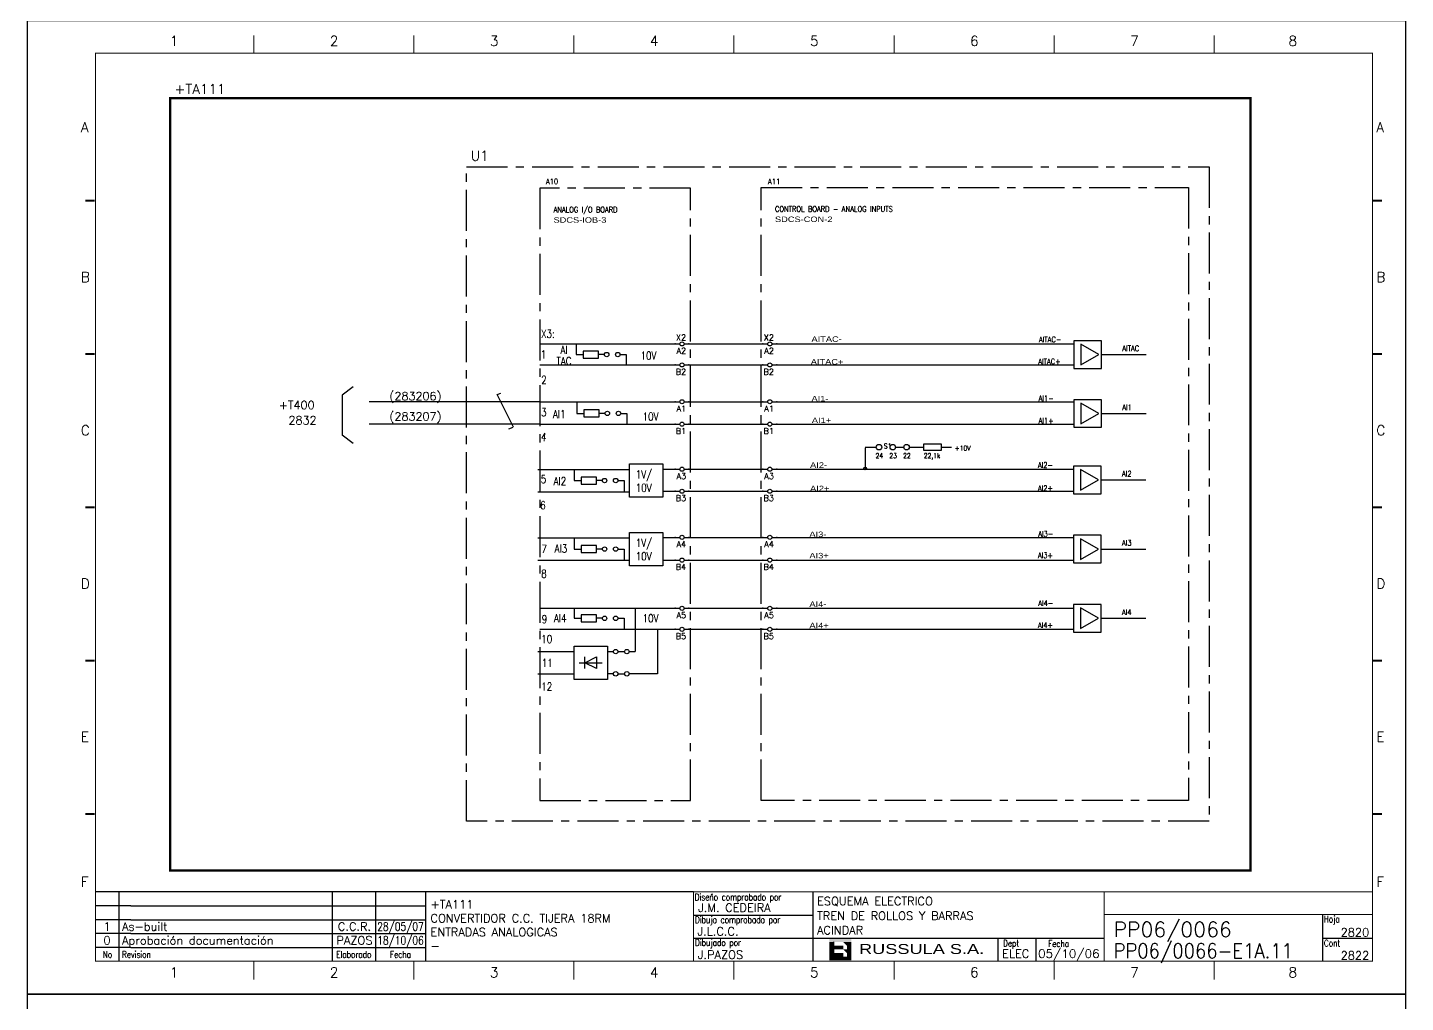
# Model space of a CAD drawing. Extents: x -4 to 416, y -4762 to 287.
# Drawn here: x -3.7 to 416.3, y -2982.8 to -2685.4 of the extents above; entities that cross this region are included whole.
import ezdxf
from ezdxf.enums import TextEntityAlignment as Align

# ---------------------------------------------------------------- set-up
doc = ezdxf.new("R2010")
doc.units = 0
doc.header["$LTSCALE"] = 10
doc.header["$MEASUREMENT"] = 0
doc.linetypes.add('CENTER', pattern=[2, 1.25, -0.25, 0.25, -0.25])
doc.linetypes.add('DASHDOT', pattern=[1, 0.5, -0.25, 0, -0.25])
doc.layers.get('0').update_dxf_attribs({"linetype": 'CONTINUOUS'})
for name, color, linetype in [('1', 7, 'CONTINUOUS'), ('10', 5, 'CONTINUOUS'), ('2', 7, 'CONTINUOUS'), ('25', 3, 'CONTINUOUS'), ('25PK', 4, 'CENTER'), ('35', 2, 'CONTINUOUS'), ('8', 1, 'CONTINUOUS'), ('9', 6, 'CONTINUOUS'), ('DIBUJO', 7, 'CONTINUOUS'), ('NODE', 7, 'CONTINUOUS')]:
    doc.layers.add(name, color=color, linetype=linetype)
doc.styles.add('ABBSTYLE', font='ROMANS.SHX', dxfattribs={"width": 0.8})
doc.styles.add('HELV', font='HELVBLD.SHX', dxfattribs={"width": 1.2})
doc.styles.add('HELVETICA', font='HELV.SHX')
doc.styles.add('LABEL', font='SIMPLEX', dxfattribs={"width": 0.8, "height": 4})
doc.styles.add('ROMANS', font='romans')
doc.styles.get("Standard").update_dxf_attribs({"font": 'simplex'})

# ---------------------------------------------------------------- blocks, each defined once
blk = doc.blocks.new('NOD', base_point=(237.5, 170))
at = {"layer": 'NODE'}
blk.add_point((237.5, 170), dxfattribs=at)
blk = doc.blocks.new('$$PLR12C')
for p, q in [((-2.5, 0), (-0.75, 0)), ((0.75, 0), (2.5, 0))]:
    blk.add_line(p, q)
at = {"layer": '2'}
blk.add_circle((0, 0), 0.75, dxfattribs=at)
for p in [(-2.5, 0), (2.5, 0)]:
    blk.add_blockref('NOD', p, dxfattribs=at)
at = {"layer": '8'}
blk.add_attdef('*A', text='', height=2.15, dxfattribs=at).set_placement((1.5, -3.575), align=Align.RIGHT)
at = {"layer": '9'}
blk.add_attdef('ID', text='', height=2.15, dxfattribs=at).set_placement((1.5, 1.25), align=Align.RIGHT)
blk = doc.blocks.new('AMP')
at = {"layer": '35'}
for p, q in [((0, 5), (0, -5)), ((10, 5), (0, 5)), ((10, -5), (10, 5)), ((0, -5), (10, -5))]:
    blk.add_line(p, q, dxfattribs=at)
blk.add_lwpolyline([(7.5, -3.75), (7.5, 3.75), (1, 0)], close=True, dxfattribs=at)
blk = doc.blocks.new('newcajec')
at = {"layer": '1'}
for p, q in [((179.4, 20.85), (0.13, 20.85)), ((7, 20.85), (7, 0)), ((71, 20.85), (71, 0)), ((84, 20.85), (84, 0.09)), ((99, 20.85), (99, 0)), ((215.2, 20.8), (215.2, 0)), ((10.6, 16.64), (0, 16.64)), ((10.6, 16.64), (99, 16.64)), ((184.64, 20.18), (184.81, 20.01)), ((184.81, 20.01), (185.18, 20.25)), ((10.6, 12.48), (0, 12.48)), ((10.6, 12.48), (99, 12.48)), ((179.4, 13.87), (215.2, 13.87)), ((368, 14.06), (368, 0)), ((10.6, 8.32), (0, 8.32)), ((10.6, 8.32), (99, 8.32)), ((10.6, 4.16), (0, 4.16)), ((10.6, 4.16), (99, 4.16)), ((179.4, 6.93), (267.63, 6.93)), ((267.63, 6.93), (302.5, 6.93)), ((270.63, 6.91), (270.63, 0)), ((282.07, 6.93), (282.07, 0)), ((368, 6.93), (383, 6.93))]:
    blk.add_line(p, q, dxfattribs=at)
for points in [[(47.5, 272.5, 0.3, 0.3, 0), (47.5, 277.91, 0.3, 0.3, 0)], [(95.5, 272.5, 0.3, 0.3, 0), (95.5, 277.91, 0.3, 0.3, 0)], [(143.5, 272.5, 0.3, 0.3, 0), (143.5, 277.91, 0.3, 0.3, 0)], [(191.5, 272.5, 0.3, 0.3, 0), (191.5, 277.91, 0.3, 0.3, 0)], [(239.5, 272.5, 0.3, 0.3, 0), (239.5, 277.91, 0.3, 0.3, 0)], [(287.5, 272.5, 0.3, 0.3, 0), (287.5, 277.91, 0.3, 0.3, 0)], [(335.5, 272.5, 0.3, 0.3, 0), (335.5, 277.91, 0.3, 0.3, 0)], [(-2.99, 228.23, 0.6, 0.6, 0), (-0.18, 228.23, 0.6, 0.6, 0)], [(383.01, 228.23, 0.6, 0.6, 0), (385.82, 228.23, 0.6, 0.6, 0)], [(-2.99, 182.23, 0.6, 0.6, 0), (-0.18, 182.23, 0.6, 0.6, 0)], [(383.01, 182.23, 0.6, 0.6, 0), (385.82, 182.23, 0.6, 0.6, 0)], [(-2.99, 136.23, 0.6, 0.6, 0), (-0.18, 136.23, 0.6, 0.6, 0)], [(383.01, 136.23, 0.6, 0.6, 0), (385.82, 136.23, 0.6, 0.6, 0)], [(-2.99, 90.23, 0.6, 0.6, 0), (-0.18, 90.23, 0.6, 0.6, 0)], [(383.01, 90.23, 0.6, 0.6, 0), (385.82, 90.23, 0.6, 0.6, 0)], [(-2.99, 44.23, 0.6, 0.6, 0), (-0.18, 44.23, 0.6, 0.6, 0)], [(383.01, 44.23, 0.6, 0.6, 0), (385.82, 44.23, 0.6, 0.6, 0)], [(383, 20.8, 0.3, 0.3, 0), (179.4, 20.8, 0.3, 0.3, 0), (179.4, 0, 0.3, 0.3, 0)], [(302.5, 20.8, 0.3, 0.3, 0), (302.5, 0, 0.3, 0.3, 0)], [(302.5, 14, 0.3, 0.3, 0), (383, 14, 0.3, 0.3, 0)], [(47.5, -5.5, 0.3, 0.3, 0), (47.5, -0.09, 0.3, 0.3, 0)], [(95.5, -5.5, 0.3, 0.3, 0), (95.5, -0.09, 0.3, 0.3, 0)], [(143.5, -5.5, 0.3, 0.3, 0), (143.5, -0.09, 0.3, 0.3, 0)], [(191.5, -5.5, 0.3, 0.3, 0), (191.5, -0.09, 0.3, 0.3, 0)], [(239.5, -5.5, 0.3, 0.3, 0), (239.5, -0.09, 0.3, 0.3, 0)], [(287.5, -5.5, 0.3, 0.3, 0), (287.5, -0.09, 0.3, 0.3, 0)], [(335.5, -5.5, 0.3, 0.3, 0), (335.5, -0.09, 0.3, 0.3, 0)]]:
    blk.add_lwpolyline(points, format="xyseb", dxfattribs=at)
at = {"layer": '1', "const_width": 0.3}
blk.add_lwpolyline([(0, 0), (0, 272.5), (383, 272.5), (383, 0)], close=True, dxfattribs=at)
at = {"layer": '2', "color": 14}
for p, q in [((221.42, 4.69), (221.42, 5.81)), ((221.42, 2.47), (221.42, 3.58))]:
    blk.add_line(p, q, dxfattribs=at)
for points in [[(220.05, 5.81), (220.05, 6.92), (226.74, 5.81), (226.74, 6.92)], [(221.42, 2.47), (220.05, 2.47), (221.42, 5.81), (220.05, 5.81)], [(221.42, 4.69), (224.25, 4.69), (221.42, 3.58), (224.25, 3.58)], [(224.25, 5.81), (225.37, 5.81), (225.37, 4.69)], [(225.37, 5.81), (226.74, 5.81), (225.37, 1.35), (226.74, 1.35)], [(224.25, 0.24), (224.25, 2.47), (220.05, 0.24), (220.05, 2.47)], [(224.25, 3.58), (225.37, 3.58), (225.37, 2.47)], [(226.74, 1.35), (226.74, 0.24), (224.25, 1.35), (224.25, 0.24)]]:
    blk.add_solid(points, dxfattribs=at)
at = {"layer": '1', "style": 'ROMANS'}
for s, p in [('1', (22.29, 274.68)), ('2', (70.29, 274.68)), ('3', (118.29, 274.68)), ('4', (166.29, 274.68)), ('5', (214.29, 274.68)), ('6', (262.29, 274.68)), ('7', (310.29, 274.68)), ('8', (357.79, 274.68)), ('A', (-4.37, 248.84)), ('A', (384.13, 248.84)), ('B', (-4.37, 203.84)), ('B', (384.13, 203.84)), ('C', (-4.37, 157.84)), ('C', (384.13, 157.84)), ('D', (-4.37, 111.84)), ('D', (384.13, 111.84)), ('E', (-4.37, 65.84)), ('E', (384.13, 65.84)), ('F', (-4.37, 22.34)), ('F', (384.13, 22.34)), ('1', (22.29, -4.82)), ('2', (70.29, -4.82)), ('3', (118.29, -4.82)), ('4', (166.29, -4.82)), ('5', (214.29, -4.82)), ('6', (262.29, -4.82)), ('7', (310.29, -4.82)), ('8', (357.79, -4.82))]:
    blk.add_text(s, height=3, dxfattribs=at).set_placement(p)
at = {"layer": '1', "style": 'LABEL', "width": 0.8}
for s, p in [('Diseno comprobado por', (179.73, 18.27)), ('Dibujo comprobado por', (179.81, 11.47)), ('Hoja', (368.38, 11.66)), ('Dibujado por', (179.83, 4.64)), ('Fecha', (285.71, 4.3)), ('Cont', (368.43, 4.46)), ('No', (2.23, 1.05)), ('Revision', (8, 1.05))]:
    blk.add_text(s, height=2, dxfattribs=at).set_placement(p)
for s, p in [('Dept', (274.61, 4.44)), ('Elaborado', (77.5, 1.05)), ('Fecha', (91.5, 1.05))]:
    blk.add_text(s, height=2, dxfattribs=at).set_placement(p, align=Align.CENTER)
at = {"layer": '10', "style": 'ROMANS'}
for tag, p in [('REV41', (3.5, 18.74)), ('REV43', (77.7, 18.74)), ('REV31', (3.5, 14.58)), ('REV33', (77.7, 14.58)), ('REV21', (3.5, 10.42)), ('REV23', (77.7, 10.42)), ('REV11', (3.5, 6.27)), ('REV13', (77.7, 6.27))]:
    blk.add_attdef(tag, text='', height=2.5, dxfattribs=at).set_placement(p, align=Align.MIDDLE)
for tag, p, height in [('REV42', (8, 17.49), 2.5), ('SHEETNAME1', (100.5, 15.83), 2.5), ('DESIGNCHECK', (180.74, 14.83), 2.5), ('DOCUMENTTYPE', (216.43, 16.8), 2.5), ('NOTA', (305.32, 15.8), 3), ('REV32', (8, 13.33), 2.5), ('SHEETNAME2', (100.5, 11.67), 2.5), ('OBJECT', (216.43, 12.4), 2.5), ('REV22', (8, 9.17), 2.5), ('SHEETNAME3', (100.5, 7.51), 2.5), ('DRAWINGCHECK', (180.53, 7.71), 2.5), ('CUSTOMER', (216.43, 8.08), 2.5), ('ORDER', (305.32, 7.3), 4.5), ('REV12', (8, 5.01), 2.5), ('SHEETNAME4', (100.5, 3.35), 2.5), ('DOCUMENT_ID', (305.32, 0.93), 4.4), ('USER', (180.63, 0.71), 2.5), ('DEPARTMENT', (271.93, 1.05), 2.5)]:
    blk.add_attdef(tag, p, '', height=height, dxfattribs=at)
for tag, width, p, p2 in [('REV44', 1.221199, (84.53, 17.49), (98.48, 17.49)), ('REV34', 1.221199, (84.53, 13.33), (98.48, 13.33)), ('REV24', 1.221199, (84.53, 9.17), (98.48, 9.17)), ('REV14', 1.221199, (84.53, 5.01), (98.48, 5.01)), ('CREATED2', 7.039915, (282.71, 1.05), (301.14, 1.05))]:
    blk.add_attdef(tag, text='', height=2.5, dxfattribs=dict(at, width=width)).set_placement(p, p2, align=Align.FIT)
for tag, p in [('SHEET', (382, 7.43)), ('NEXTSHEET', (382, 0.5))]:
    blk.add_attdef(tag, text='', height=2.5, dxfattribs=at).set_placement(p, align=Align.RIGHT)
at = {"layer": 'DIBUJO', "color": 14, "style": 'HELVETICA', "width": 1.3}
blk.add_text('RUSSULA S.A.', height=3, dxfattribs=at).set_placement((229, 2.19))

msp = doc.modelspace()

# ---------------------------------------------------------------- linework, layer by layer
for p, q in [((95.58, -2795.03), (92.19, -2797.55)), ((139.48, -2797.38), (140.62, -2796.91)), ((92.19, -2797.55), (92.19, -2809.78)), ((152.44, -2799.55), (100.46, -2799.55)), ((144.42, -2807.35), (139.48, -2797.38)), ((95.58, -2812.3), (92.19, -2809.78)), ((152.44, -2806.38), (100.46, -2806.38)), ((144.23, -2807.39), (142.9, -2807.89))]:
    msp.add_line(p, q)
at = {"layer": '2', "color": 4, "linetype": 'CENTER'}
for p, q in [((152.44, -2734.45), (152.44, -2921.14)), ((198.43, -2734.45), (152.44, -2734.45)), ((198.43, -2921.14), (198.43, -2734.45)), ((152.44, -2921.14), (198.43, -2921.14))]:
    msp.add_line(p, q, dxfattribs=at)
at = {"layer": '2', "color": 3}
for p, q in [((152.44, -2781.91), (194.75, -2781.91)), ((152.44, -2788.32), (194.12, -2788.32)), ((152.44, -2799.55), (194.44, -2799.55)), ((152.44, -2806.38), (194.33, -2806.38)), ((190.03, -2820.13), (194.23, -2820.13)), ((190.03, -2826.85), (194.75, -2826.85)), ((190.03, -2840.92), (193.91, -2840.92)), ((190.03, -2847.85), (194.75, -2847.85)), ((152.44, -2862.55), (194.23, -2862.55)), ((162.94, -2862.55), (162.94, -2865.6)), ((181.52, -2862.55), (181.52, -2875.78)), ((152.44, -2868.96), (194.65, -2868.96))]:
    msp.add_line(p, q, dxfattribs=at)
at = {"layer": '2', "color": 7}
for p, q in [((197.9, -2781.91), (220.48, -2781.91)), ((223.84, -2781.91), (315.29, -2781.91)), ((197.9, -2788.32), (220.48, -2788.32)), ((224.57, -2788.32), (315.29, -2788.32)), ((197.9, -2799.55), (220.48, -2799.55)), ((224.15, -2799.55), (315.29, -2799.55)), ((197.9, -2806.38), (220.48, -2806.38)), ((223.84, -2806.38), (315.4, -2806.38)), ((197.9, -2820.13), (220.48, -2820.13)), ((223.94, -2820.13), (315.19, -2820.13)), ((197.9, -2826.85), (220.48, -2826.85)), ((224.26, -2826.85), (315.19, -2826.85)), ((197.9, -2840.92), (220.48, -2840.92)), ((223.52, -2840.92), (315.19, -2840.92)), ((197.9, -2847.85), (220.48, -2847.85)), ((223.31, -2847.85), (315.19, -2847.85)), ((197.9, -2862.55), (220.48, -2862.55)), ((223.52, -2862.55), (315.19, -2862.55)), ((197.9, -2868.96), (220.48, -2868.96)), ((224.26, -2868.96), (315.19, -2868.96))]:
    msp.add_line(p, q, dxfattribs=at)
at = {"layer": '2', "color": 3, "linetype": 'DASHDOT'}
msp.add_lwpolyline([(39.84, -2706.94, 0.706, 0.706, 0), (369.05, -2706.94, 0.706, 0.706, 0), (369.05, -2942.56, 0.706, 0.706, 0), (39.84, -2942.56, 0.706, 0.706, 0), (39.84, -2706.94, 0.706, 0.706, 0)], format="xyseb", dxfattribs=at)
at = {"layer": '25'}
for p, q in [((163.53, -2781.77), (163.53, -2785.16)), ((170.37, -2784.1), (165.71, -2784.1)), ((165.71, -2784.1), (165.71, -2786.22)), ((170.37, -2786.22), (170.37, -2784.1)), ((163.53, -2785.16), (165.65, -2785.16)), ((165.71, -2786.22), (170.37, -2786.22)), ((172.17, -2785.16), (170.37, -2785.16)), ((176.91, -2785.16), (178.77, -2785.16)), ((178.77, -2785.16), (178.77, -2788.54)), ((163.74, -2799.73), (163.74, -2803.11)), ((163.74, -2803.11), (165.86, -2803.11)), ((170.58, -2802.06), (165.92, -2802.06)), ((165.92, -2802.06), (165.92, -2804.17)), ((165.92, -2804.17), (170.58, -2804.17)), ((170.58, -2804.17), (170.58, -2802.06)), ((172.38, -2803.11), (170.58, -2803.11)), ((177.12, -2803.11), (178.98, -2803.11)), ((178.98, -2803.11), (178.98, -2806.5)), ((151.9, -2820.21), (179.84, -2820.21)), ((162.9, -2820.21), (162.9, -2823.59)), ((179.84, -2818.51), (190, -2818.51)), ((179.84, -2828.67), (179.84, -2818.51)), ((190, -2818.51), (190, -2828.67)), ((162.9, -2823.59), (165.02, -2823.59)), ((169.74, -2822.53), (165.08, -2822.53)), ((165.08, -2822.53), (165.08, -2824.65)), ((165.08, -2824.65), (169.74, -2824.65)), ((169.74, -2824.65), (169.74, -2822.53)), ((171.54, -2823.59), (169.74, -2823.59)), ((176.28, -2823.59), (178.14, -2823.59)), ((178.14, -2823.59), (178.14, -2826.98)), ((151.9, -2826.98), (179.84, -2826.98)), ((190, -2828.67), (179.84, -2828.67)), ((151.9, -2841.1), (179.84, -2841.1)), ((162.9, -2841.1), (162.9, -2844.49)), ((179.84, -2839.41), (190, -2839.41)), ((179.84, -2849.57), (179.84, -2839.41)), ((190, -2839.41), (190, -2849.57)), ((162.9, -2844.49), (165.02, -2844.49)), ((169.74, -2843.43), (165.08, -2843.43)), ((165.08, -2843.43), (165.08, -2845.55)), ((165.08, -2845.55), (169.74, -2845.55)), ((169.74, -2845.55), (169.74, -2843.43)), ((171.54, -2844.49), (169.74, -2844.49)), ((176.28, -2844.49), (178.14, -2844.49)), ((178.14, -2844.49), (178.14, -2847.88)), ((151.9, -2847.88), (179.84, -2847.88)), ((190, -2849.57), (179.84, -2849.57)), ((169.74, -2864.54), (165.08, -2864.54)), ((165.08, -2866.66), (169.74, -2866.66)), ((169.74, -2866.66), (169.74, -2864.54)), ((171.54, -2865.6), (169.74, -2865.6)), ((176.28, -2865.6), (178.14, -2865.6)), ((178.14, -2865.6), (178.14, -2868.98)), ((188.3, -2868.98), (188.3, -2882.53)), ((151.9, -2875.76), (162.9, -2875.76)), ((162.9, -2884.23), (162.9, -2874.06)), ((162.9, -2874.06), (173.06, -2874.06)), ((173.06, -2874.06), (173.06, -2884.23)), ((173.06, -2875.76), (174.93, -2875.76)), ((176.31, -2875.76), (178.31, -2875.76)), ((179.67, -2875.76), (181.53, -2875.76)), ((164.45, -2879.14), (171.51, -2879.14)), ((166.22, -2879.14), (169.75, -2877.38)), ((166.22, -2880.91), (166.22, -2877.38)), ((169.75, -2880.91), (166.22, -2879.14)), ((169.75, -2877.38), (169.75, -2880.91)), ((151.9, -2882.53), (162.9, -2882.53)), ((173.06, -2884.23), (162.9, -2884.23)), ((174.93, -2882.53), (173.06, -2882.53)), ((176.31, -2882.53), (178.31, -2882.53)), ((188.3, -2882.53), (179.67, -2882.53))]:
    msp.add_line(p, q, dxfattribs=at)
at = {"layer": '25', "color": 3}
for p, q in [((162.9, -2865.6), (165.02, -2865.6)), ((165.08, -2864.54), (165.08, -2866.66))]:
    msp.add_line(p, q, dxfattribs=at)
at = {"layer": '25'}
for centre in [(172.85, -2785.16), (176.23, -2785.16), (173.06, -2803.11), (176.44, -2803.11), (172.22, -2823.59), (175.6, -2823.59), (172.22, -2844.49), (175.6, -2844.49), (172.22, -2865.6), (175.6, -2865.6), (175.6, -2875.76), (178.99, -2875.76), (175.6, -2882.53), (178.99, -2882.53)]:
    msp.add_circle(centre, 0.677, dxfattribs=at)
at = {"layer": '25PK'}
for p, q in [((130.14, -2727.94), (356.45, -2727.94)), ((130.14, -2927.44), (130.14, -2727.94)), ((356.45, -2727.94), (356.45, -2927.44)), ((219.95, -2921.14), (219.95, -2734.24)), ((219.95, -2734.24), (350.15, -2734.24)), ((350.15, -2734.24), (350.15, -2921.14)), ((350.15, -2921.14), (219.95, -2921.14)), ((356.45, -2927.44), (130.14, -2927.44))]:
    msp.add_line(p, q, dxfattribs=at)
at = {"layer": '35', "color": 7}
for p, q in [((323.69, -2785.17), (337.34, -2785.17)), ((323.69, -2803.12), (337.34, -2803.12)), ((251.66, -2813.41), (254.97, -2813.41)), ((251.66, -2813.62), (251.66, -2819.92)), ((260.9, -2813.41), (263.4, -2813.41)), ((265.11, -2813.41), (269.52, -2813.41)), ((269.51, -2812.36), (274.76, -2812.36)), ((269.51, -2814.46), (269.51, -2812.36)), ((274.76, -2812.36), (274.76, -2814.46)), ((274.76, -2813.41), (277.91, -2813.41)), ((274.76, -2814.46), (269.51, -2814.46)), ((323.59, -2823.39), (337.24, -2823.39)), ((323.59, -2844.49), (337.24, -2844.49)), ((323.59, -2865.6), (337.24, -2865.6))]:
    msp.add_line(p, q, dxfattribs=at)
for centre, radius in [((255.86, -2813.41), 0.84), ((260.06, -2813.41), 0.84), ((264.26, -2813.41), 0.84), ((251.66, -2819.92), 0.42)]:
    msp.add_circle(centre, radius, dxfattribs=at)
at = {"layer": 'DIBUJO'}
for points in [[(-3.68, -2683.24), (416.32, -2683.24), (416.32, -2980.24), (-3.68, -2980.24), (-3.68, -2683.24)], [(-3.68, -2980.24), (416.32, -2980.24), (416.32, -3277.24), (-3.68, -3277.24), (-3.68, -2980.24)]]:
    msp.add_lwpolyline(points, dxfattribs=at)

# ---------------------------------------------------------------- block references
at = {"layer": '2', "color": 7}
ref = msp.add_blockref('newcajec', (17, -2970.22), dxfattribs=dict(at, xscale=1.016442892079965, yscale=1.016442892079965, zscale=1.016442892079965))
ref.add_attrib('REV24', '28/05/07', dxfattribs={"layer": '10', "height": 2.541, "style": 'ROMANS', "width": 0.728168}).set_placement((102.91, -2960.89), (117.1, -2960.89), align=Align.FIT)
ref.add_attrib('SHEETNAME3', 'ENTRADAS ANALOGICAS', (119.15, -2962.59), dxfattribs={"layer": '10', "height": 2.5411, "style": 'ROMANS'})
ref.add_attrib('SHEETNAME2', 'CONVERTIDOR C.C. TIJERA 18RM', (119.15, -2958.36), dxfattribs={"layer": '10', "height": 2.5411, "style": 'ROMANS'})
ref.add_attrib('SHEETNAME1', '+TA111', (119.15, -2954.13), dxfattribs={"layer": '10', "height": 2.541, "style": 'ROMANS'})
ref.add_attrib('USER', 'J.PAZOS', (200.6, -2969.5), dxfattribs={"layer": '10', "height": 2.541, "style": 'ROMANS'})
ref.add_attrib('DRAWINGCHECK', 'J.L.C.C.', (200.5, -2962.38), dxfattribs={"layer": '10', "height": 2.541, "style": 'ROMANS'})
ref.add_attrib('DESIGNCHECK', 'J.M. CEDEIRA', (200.71, -2955.14), dxfattribs={"layer": '10', "height": 2.5411, "style": 'ROMANS'})
ref.add_attrib('REV22', 'As-built', (25.13, -2960.89), dxfattribs={"layer": '10', "height": 2.541, "style": 'ROMANS'})
ref.add_attrib('REV12', 'Aprobación documentación', (25.13, -2965.12), dxfattribs={"layer": '10', "height": 2.5411, "style": 'ROMANS'})
ref.add_attrib('REV21', '1', dxfattribs={"layer": '10', "height": 2.54, "style": 'ROMANS'}).set_placement((20.56, -2959.62), align=Align.MIDDLE)
ref.add_attrib('REV11', '0', dxfattribs={"layer": '10', "height": 2.54, "style": 'ROMANS'}).set_placement((20.56, -2963.85), align=Align.MIDDLE)
ref.add_attrib('SHEETNAME4', '-', (119.15, -2966.82), dxfattribs={"layer": '10', "height": 2.54, "style": 'ROMANS'})
ref.add_attrib('REV14', '18/10/06', dxfattribs={"layer": '10', "height": 2.541, "style": 'ROMANS', "width": 0.728168}).set_placement((102.91, -2965.12), (117.1, -2965.12), align=Align.FIT)
ref.add_attrib('REV23', 'C.C.R.', dxfattribs={"layer": '10', "height": 2.541, "style": 'ROMANS'}).set_placement((95.98, -2959.62), align=Align.MIDDLE)
ref.add_attrib('REV13', 'PAZOS', dxfattribs={"layer": '10', "height": 2.541, "style": 'ROMANS'}).set_placement((95.98, -2963.85), align=Align.MIDDLE)
ref.add_attrib('DOCUMENT_ID', 'PP06/0066-E1A.11', (327.34, -2969.27), dxfattribs={"layer": '10', "height": 4.4723, "style": 'ROMANS', "width": 0.9})
ref.add_attrib('ORDER', 'PP06/0066', (327.34, -2962.8), dxfattribs={"layer": '10', "height": 4.574, "style": 'ROMANS'})
ref.add_attrib('CUSTOMER', 'ACINDAR', (236.99, -2962), dxfattribs={"layer": '10', "height": 2.541, "style": 'ROMANS'})
ref.add_attrib('OBJECT', 'TREN DE ROLLOS Y BARRAS', (236.99, -2957.61), dxfattribs={"layer": '10', "height": 2.5411, "style": 'ROMANS'})
ref.add_attrib('DOCUMENTTYPE', 'ESQUEMA ELECTRICO', (236.99, -2953.14), dxfattribs={"layer": '10', "height": 2.5411, "style": 'ROMANS'})
ref.add_attrib('CREATED2', '05/10/06', dxfattribs={"layer": '10', "height": 2.541, "style": 'ROMANS', "width": 0.961976}).set_placement((304.36, -2969.16), (323.1, -2969.16), align=Align.FIT)
ref.add_attrib('DEPARTMENT', 'ELEC', (293.4, -2969.16), dxfattribs={"layer": '10', "height": 2.541, "style": 'ROMANS'})
ref.add_attrib('NEXTSHEET', '2822', dxfattribs={"layer": '10', "height": 2.541, "style": 'ROMANS'}).set_placement((405.28, -2969.71), align=Align.RIGHT)
ref.add_attrib('SHEET', '2820', dxfattribs={"layer": '10', "height": 2.541, "style": 'ROMANS'}).set_placement((405.28, -2962.66), align=Align.RIGHT)
at = {"layer": '2', "color": 7, "xscale": 0.8400000000000318, "yscale": 0.8400000000000318, "zscale": 0.8400000000000318}
for p, values in [((195.8, -2781.91), {'ID': 'X2', '*A': 'A2'}), ((222.58, -2781.91), {'ID': 'X2', '*A': 'A2'}), ((195.8, -2788.32), {'*A': 'B2'}), ((222.58, -2788.32), {'*A': 'B2'}), ((195.8, -2799.55), {'*A': 'A1'}), ((222.58, -2799.55), {'*A': 'A1'}), ((195.8, -2806.38), {'*A': 'B1'}), ((222.58, -2806.38), {'*A': 'B1'}), ((195.8, -2820.13), {'*A': 'A3'}), ((222.58, -2820.13), {'*A': 'A3'}), ((195.8, -2826.85), {'*A': 'B3'}), ((222.58, -2826.85), {'*A': 'B3'}), ((195.8, -2840.92), {'*A': 'A4'}), ((222.58, -2840.92), {'*A': 'A4'}), ((195.8, -2847.85), {'*A': 'B4'}), ((222.58, -2847.85), {'*A': 'B4'}), ((195.8, -2862.55), {'*A': 'A5'}), ((222.58, -2862.55), {'*A': 'A5'}), ((195.8, -2868.96), {'*A': 'B5'}), ((222.58, -2868.96), {'*A': 'B5'})]:
    msp.add_blockref('$$PLR12C', p, dxfattribs=at).add_auto_attribs(values)
at = {"layer": '35', "color": 7, "xscale": 0.8400000000000318, "yscale": 0.8400000000000318, "zscale": 0.8400000000000318, "rotation": 180}
for p in [(323.69, -2785.17), (323.69, -2803.12), (323.59, -2823.39), (323.59, -2844.49), (323.59, -2865.6)]:
    msp.add_blockref('AMP', p, dxfattribs=at)

# ---------------------------------------------------------------- texts
at = {"layer": '2', "color": 6}
for s, height, p in [('+TA111', 3.024, (41.1, -2705.68)), ('U1', 3.024, (131.4, -2726.02)), ('(283206)', 2.5, (106.64, -2799.08)), ('+T400', 2.5, (72.9, -2801.82)), ('(283207)', 2.5, (106.64, -2805.28))]:
    msp.add_text(s, height=height, dxfattribs=at).set_placement(p)
at = {"layer": '2', "color": 1}
msp.add_text('2832', height=2.5, dxfattribs=at).set_placement((75.86, -2806.46))
at = {"layer": '25'}
for s, height, style, width, p in [('A10', 1.68, 'ABBSTYLE', 0.8, (154.33, -2733.19)), ('A11', 1.68, 'ABBSTYLE', 0.8, (222.05, -2733.19)), ('ANALOG I/O BOARD', 1.68, 'ABBSTYLE', 0.8, (156.64, -2741.8)), ('CONTROL BOARD - ANALOG INPUTS', 1.68, 'ABBSTYLE', 0.8, (224.15, -2741.59)), ('SDCS-IOB-3', 1.68, 'HELV', 1.2, (156.64, -2744.95)), ('SDCS-CON-2', 1.68, 'HELV', 1.2, (224.15, -2744.74)), ('AITAC-', 1.68, 'HELV', 1.2, (235.28, -2781.29)), ('AITAC-', 1.68, 'ABBSTYLE', 0.8, (304.58, -2781.39)), ('1', 2.44, 'ROMANS', 0.8, (152.73, -2786.34)), ('10V', 2.439, 'ROMANS', 0.8, (183.16, -2786.71)), ('AITAC', 1.68, 'ABBSTYLE', 0.8, (329.99, -2784.12)), ('AITAC+', 1.68, 'HELV', 1.2, (235.07, -2788.21)), ('AITAC+', 1.68, 'ABBSTYLE', 0.8, (304.37, -2788.11)), ('2', 2.44, 'ROMANS', 0.8, (152.89, -2794.11)), ('AI1-', 1.68, 'HELV', 1.2, (235.28, -2799.45)), ('AI1-', 1.68, 'ABBSTYLE', 0.8, (304.48, -2799.34)), ('AI1', 1.68, 'ABBSTYLE', 0.8, (329.99, -2802.07)), ('3', 2.44, 'ROMANS', 0.8, (152.84, -2803.98)), ('10V', 2.439, 'ROMANS', 0.8, (183.79, -2805.29)), ('AI1+', 1.68, 'HELV', 1.2, (235.39, -2806.06)), ('AI1+', 1.68, 'ABBSTYLE', 0.8, (304.48, -2806.17)), ('S1', 1.512, 'ABBSTYLE', 0.8, (257.33, -2813.83)), ('+10V', 1.512, 'ABBSTYLE', 0.8, (278.96, -2814.46)), ('AI2-', 1.68, 'HELV', 1.2, (234.86, -2819.71)), ('24', 1.512, 'ABBSTYLE', 0.8, (254.81, -2816.77)), ('23', 1.512, 'ABBSTYLE', 0.8, (259.01, -2816.77)), ('22', 1.512, 'ABBSTYLE', 0.8, (263.21, -2816.77)), ('22,1k', 1.512, 'ABBSTYLE', 0.8, (269.51, -2816.77)), ('AI2-', 1.68, 'ABBSTYLE', 0.8, (304.27, -2819.71)), ('5', 2.44, 'ROMANS', 0.8, (152.74, -2824.35)), ('1V/', 2.439, 'ROMANS', 0.8, (181.71, -2822.93)), ('AI2', 1.68, 'ABBSTYLE', 0.8, (329.89, -2822.34)), ('10V', 2.439, 'ROMANS', 0.8, (181.71, -2827.03)), ('AI2+', 1.68, 'HELV', 1.2, (234.86, -2826.85)), ('AI2+', 1.68, 'ABBSTYLE', 0.8, (304.27, -2826.75)), ('6', 2.44, 'ROMANS', 0.8, (152.58, -2832.33)), ('AI3-', 1.68, 'HELV', 1.2, (234.65, -2840.82)), ('AI3-', 1.68, 'ABBSTYLE', 0.8, (304.37, -2840.71)), ('1V/', 2.439, 'ROMANS', 0.8, (181.71, -2843.82)), ('AI3', 1.68, 'ABBSTYLE', 0.8, (329.89, -2843.44)), ('10V', 2.439, 'ROMANS', 0.8, (181.71, -2847.92)), ('AI3+', 1.68, 'HELV', 1.2, (234.65, -2847.33)), ('AI3+', 1.68, 'ABBSTYLE', 0.8, (304.27, -2847.22)), ('8', 2.44, 'ROMANS', 0.8, (152.9, -2853.22)), ('AI4-', 1.68, 'ABBSTYLE', 0.8, (304.37, -2861.82)), ('10V', 2.439, 'ROMANS', 0.8, (183.79, -2866.82)), ('AI4-', 1.68, 'HELV', 1.2, (234.65, -2862.13)), ('AI4', 1.68, 'ABBSTYLE', 0.8, (329.89, -2864.55)), ('9', 2.44, 'ROMANS', 0.8, (153.06, -2867.08)), ('AI4+', 1.68, 'HELV', 1.2, (234.65, -2868.64)), ('AI4+', 1.68, 'ABBSTYLE', 0.8, (304.27, -2868.54)), ('10', 2.439, 'ROMANS', 0.8, (152.9, -2873.17)), ('11', 2.439, 'ROMANS', 0.8, (153.06, -2880.42)), ('12', 2.439, 'ROMANS', 0.8, (152.9, -2887.66))]:
    msp.add_text(s, height=height, dxfattribs=dict(at, style=style, width=width)).set_placement(p)
at = {"layer": '25', "style": 'ROMANS', "width": 0.8}
msp.add_text('X3:', height=2.439, dxfattribs=at).set_placement((157.02, -2780.04), align=Align.RIGHT)
for s, p in [('AI', (159.84, -2784.97)), ('TAC', (159.84, -2788.36)), ('AI1', (158.38, -2804.51)), ('AI2', (158.59, -2824.98)), ('AI3', (158.91, -2845.56)), ('AI4', (158.7, -2866.77))]:
    msp.add_text(s, height=2.439, dxfattribs=at).set_placement(p, align=Align.CENTER)
for s, rotation, p in [('4', 356.9335, (152.75, -2811.48)), ('7', 356.8202, (152.87, -2845.62))]:
    msp.add_text(s, height=2.44, rotation=rotation, dxfattribs=at).set_placement(p)

doc.saveas('drawing.dxf')
